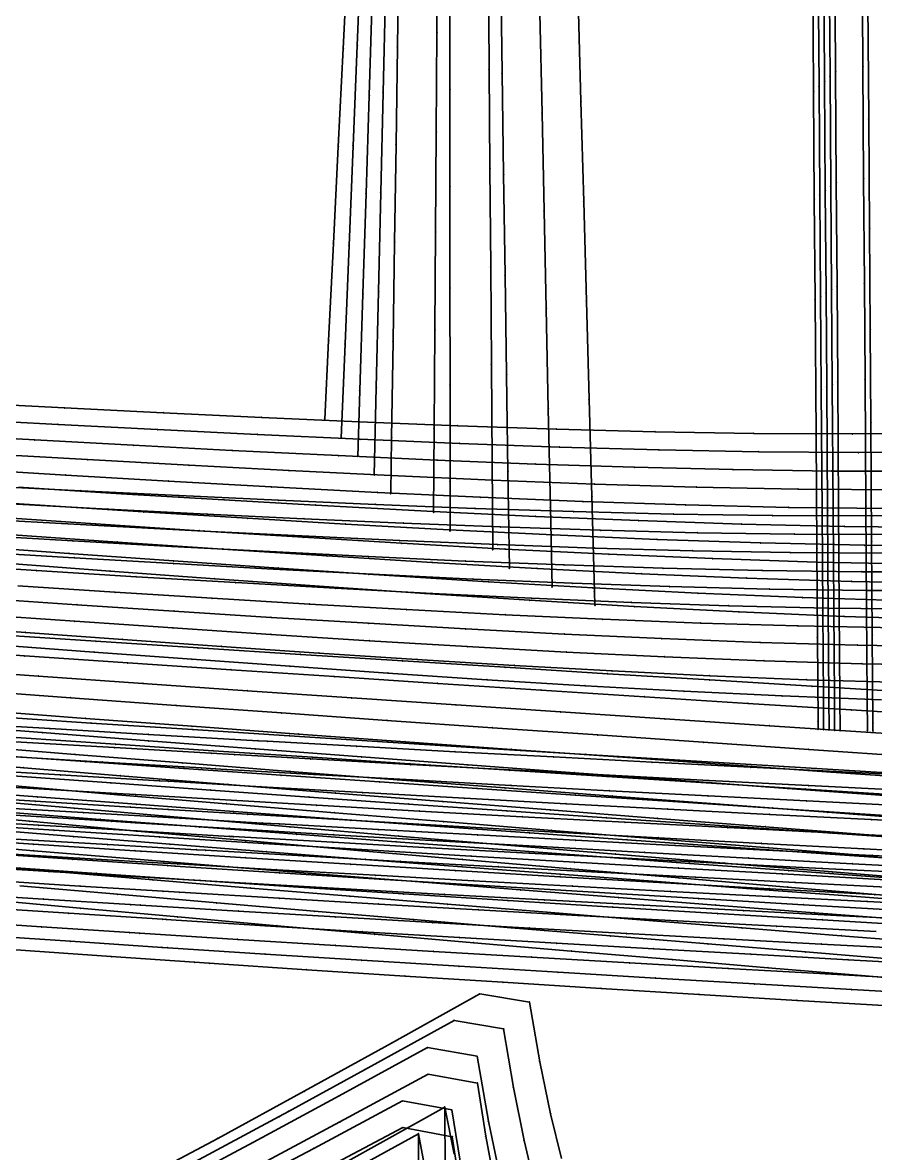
# Model space of a CAD drawing. Extents: x -2408 to 1029, y -526 to 2095.
# Drawn here: x -1007.4 to -875.3, y 63.3 to 238.6 of the extents above; entities that cross this region are included whole.
import ezdxf

# ---------------------------------------------------------------- set-up
doc = ezdxf.new("R2010")
doc.units = 0

# ---------------------------------------------------------------- blocks, each defined once
blk = doc.blocks.new(' -30')
at = {"layer": '1'}
for points in [[(-272.871859, 258.980271), (-288.252151, 258.829027), (-303.657875, 258.883488), (-319.057422, 259.1144), (-334.458205, 259.495196), (-349.768717, 259.996987), (-365.162502, 260.597689), (-380.221198, 261.252039), (-395.609891, 261.970117), (-410.795642, 262.713516), (-426.181387, 263.491995)], [(-853.695957, 281.63683), (-868.869309, 282.379407), (-884.255389, 283.150527), (-899.427008, 283.928857), (-914.811212, 284.736362), (-929.981001, 285.55068), (-945.363241, 286.394851), (-960.743683, 287.25764), (-963.327179, 287.404404), (-976.123836, 288.13901), (-991.099742, 289.014787), (-1006.47788, 289.931065)], [(-358.028087, -306.955621), (-373.159335, -306.029753), (-388.425717, -305.092813), (-403.8543, -304.140616), (-419.119852, -303.190243), (-434.551643, -302.220237), (-449.815997, -301.250772), (-464.742282, -300.291929), (-480.513872, -299.265657), (-495.775766, -298.258206)]]:
    blk.add_lwpolyline(points, dxfattribs=at)
at = {"layer": '14'}
for points in [[(-274.610629, 271.65346), (-291.307569, 271.525076), (-306.589246, 271.6156), (-321.870087, 271.876495), (-337.149428, 272.281161), (-352.426916, 272.803001), (-367.701887, 273.41541), (-382.805522, 274.084141), (-398.074575, 274.803593), (-413.340971, 275.556341), (-428.605438, 276.333232)], [(-857.181859, 294.520879), (-872.446892, 295.272833), (-887.710977, 296.042747), (-902.974095, 296.830689), (-918.236184, 297.636729), (-933.497299, 298.460939), (-948.757382, 299.303388), (-962.604523, 300.083733), (-964.01641, 300.164145), (-981.023189, 301.145206), (-996.243732, 302.041932), (-1011.349801, 302.947855)], [(-352.774335, -294.549846), (-368.822548, -293.571679), (-384.674062, -292.600278), (-400.525082, -291.622457), (-416.375571, -290.636785), (-432.225418, -289.641835), (-448.074642, -288.636175), (-463.923113, -287.61838), (-479.770851, -286.587015), (-495.617764, -285.540654)]]:
    blk.add_lwpolyline(points, dxfattribs=at)
at = {"layer": '2'}
for p in [(-373.055725, 273.839893), (-367.873306, -300.229836)]:
    blk.add_point(p, dxfattribs=at)
at = {"layer": '3'}
for p in [(-370.180402, 331.244073), (-370.940674, 316.065368), (-996.243732, 302.041932), (-981.023189, 301.145206), (-964.01641, 300.164145), (-962.604523, 300.083733), (-371.69304, 301.044358), (-948.757382, 299.303388), (-933.497299, 298.460939), (-918.236184, 297.636729), (-902.974095, 296.830689), (-887.710977, 296.042747), (-872.446892, 295.272833), (-991.099742, 289.014787), (-976.123836, 288.13901), (-963.327179, 287.404404), (-960.743683, 287.25764), (-945.363241, 286.394851), (-372.44714, 285.989388), (-929.981001, 285.55068), (-914.811212, 284.736362), (-899.427008, 283.928857), (-884.255389, 283.150527), (-868.869309, 282.379407), (-413.340971, 275.556341), (-398.074575, 274.803593), (-382.805522, 274.084141), (-367.701887, 273.41541), (-352.426916, 272.803001), (-337.149428, 272.281161), (-321.870087, 271.876495), (-306.589246, 271.6156), (-291.307569, 271.525076), (-410.795642, 262.713516), (-395.609891, 261.970117), (-380.221198, 261.252039), (-365.162502, 260.597689), (-349.768717, 259.996987), (-334.458205, 259.495196), (-319.057422, 259.1144), (-303.657875, 258.883488), (-288.252151, 258.829027), (-368.579908, -201.371646), (-368.460716, -218.047468), (-368.349333, -233.630645), (-368.199343, -254.61524), (-368.0732, -272.263373), (-479.770851, -286.587015), (-367.974671, -286.048234), (-463.923113, -287.61838), (-448.074642, -288.636175), (-432.225418, -289.641835), (-416.375571, -290.636785), (-400.525082, -291.622457), (-384.674062, -292.600278), (-368.822548, -293.571679), (-480.513872, -299.265657), (-367.882046, -299.007114), (-464.742282, -300.291929), (-449.815997, -301.250772), (-434.551643, -302.220237), (-419.119852, -303.190243), (-403.8543, -304.140616), (-388.425717, -305.092813), (-373.159335, -306.029753)]:
    blk.add_point(p, dxfattribs=at)
at = {"layer": '4'}
for p in [(-962.604523, 300.083733), (-963.327179, 287.404404)]:
    blk.add_point(p, dxfattribs=at)
at = {"layer": '8'}
for points in [[(-357.994041, 575.302811), (-358.78186, 559.547635), (-359.557937, 544.069272), (-360.322592, 528.86404), (-361.084233, 513.685404), (-361.829946, 498.666906), (-362.574553, 483.487431), (-363.318647, 468.307932), (-364.092661, 452.698247), (-364.85375, 437.519584), (-365.612888, 422.429259), (-366.374362, 407.250609), (-367.134082, 392.071869), (-367.88499, 377.065575), (-368.645189, 361.886858), (-369.405699, 346.708157), (-370.180402, 331.244073), (-370.940674, 316.065368), (-371.69304, 301.044358), (-372.44714, 285.989388), (-373.055725, 273.839893)], [(-369.955922, -8.858333), (-369.819995, -27.875516), (-369.68072, -47.360992), (-369.539213, -67.158653), (-369.396591, -87.112386), (-369.253969, -107.066139), (-369.112463, -126.863799), (-368.973188, -146.349275), (-368.83726, -165.366439), (-368.705795, -183.759273), (-368.579908, -201.371646), (-368.460716, -218.047468), (-368.349333, -233.630645), (-368.199343, -254.61524), (-368.0732, -272.263373), (-367.974671, -286.048234), (-367.882046, -299.007114), (-367.873306, -300.229836)]]:
    blk.add_lwpolyline(points, dxfattribs=at)
blk = doc.blocks.new(' -31')
at = {"layer": '1'}
for points in [[(-285.251046, 255.329408), (-300.293742, 255.386478), (-315.345961, 255.613307), (-330.384005, 255.985714), (-345.867439, 256.497014), (-360.898203, 257.092448), (-376.284831, 257.776471), (-391.309986, 258.497387), (-406.667733, 259.27386), (-421.689618, 260.061065)], [(-861.319423, 279.613387), (-876.663651, 280.378803), (-891.686577, 281.145113), (-907.02969, 281.945307), (-922.050825, 282.746123), (-937.392746, 283.582062), (-952.411943, 284.418389), (-967.856844, 285.297319), (-968.425064, 285.330029), (-982.873946, 286.170219), (-997.985334, 287.066471), (-1013.000426, 287.973625)], [(-355.240609, -310.441104), (-370.646631, -309.464332), (-386.065395, -308.481187), (-401.470856, -307.495575), (-416.563246, -306.523903), (-431.967762, -305.523372), (-447.064334, -304.533157), (-462.467434, -303.511658), (-477.568247, -302.497232), (-492.969505, -301.447749)]]:
    blk.add_lwpolyline(points, dxfattribs=at)
at = {"layer": '14'}
for points in [[(-274.469515, 268.107542), (-290.377555, 268.028432), (-305.823296, 268.152585), (-321.267783, 268.447564), (-336.710409, 268.887078), (-352.150871, 269.444846), (-367.588562, 270.094576), (-383.525785, 270.834182), (-398.956999, 271.596144), (-414.385619, 272.392496), (-429.8121, 273.213737)], [(-863.281695, 292.425844), (-878.710086, 293.198464), (-894.137517, 293.988756), (-909.563961, 294.796985), (-924.989389, 295.623417), (-940.413771, 296.46832), (-955.837078, 297.331958), (-967.695694, 298.008938), (-971.259283, 298.214599), (-986.267518, 299.092049), (-1001.639416, 300.008829)], [(-348.280214, -298.154016), (-363.594789, -297.184995), (-379.609548, -296.167345), (-395.623802, -295.14478), (-411.637522, -294.115509), (-427.65062, -293.07774), (-443.663031, -292.029683), (-459.674685, -290.969549), (-475.685517, -289.895545), (-491.69542, -288.805885), (-508.783074, -287.623881)]]:
    blk.add_lwpolyline(points, dxfattribs=at)
at = {"layer": '2'}
for p in [(-370.515747, 270.334682), (-367.873306, -300.229836)]:
    blk.add_point(p, dxfattribs=at)
at = {"layer": '3'}
for p in [(-368.041408, 331.099689), (-368.673841, 315.567976), (-369.302066, 300.139236), (-986.267518, 299.092049), (-971.259283, 298.214599), (-967.695694, 298.008938), (-955.837078, 297.331958), (-940.413771, 296.46832), (-924.989389, 295.623417), (-909.563961, 294.796985), (-894.137517, 293.988756), (-878.710086, 293.198464), (-997.985334, 287.066471), (-982.873946, 286.170219), (-968.425064, 285.330029), (-967.856844, 285.297319), (-952.411943, 284.418389), (-369.923554, 284.876894), (-937.392746, 283.582062), (-922.050825, 282.746123), (-907.02969, 281.945307), (-891.686577, 281.145113), (-876.663651, 280.378803), (-414.385619, 272.392496), (-398.956999, 271.596144), (-383.525785, 270.834182), (-367.588562, 270.094576), (-352.150871, 269.444846), (-336.710409, 268.887078), (-321.267783, 268.447564), (-305.823296, 268.152585), (-290.377555, 268.028432), (-406.667733, 259.27386), (-391.309986, 258.497387), (-376.284831, 257.776471), (-360.898203, 257.092448), (-345.867439, 256.497014), (-330.384005, 255.985714), (-315.345961, 255.613307), (-300.293742, 255.386478), (-368.579908, -200.558689), (-368.460715, -217.371643), (-368.349333, -233.082968), (-368.246875, -247.535287), (-368.112365, -266.508852), (-368.004214, -281.764444), (-491.69542, -288.805885), (-475.685517, -289.895545), (-459.674685, -290.969549), (-443.663031, -292.029683), (-427.65062, -293.07774), (-411.637522, -294.115509), (-395.623802, -295.14478), (-367.907521, -295.403656), (-379.609548, -296.167345), (-363.594789, -297.184995), (-477.568247, -302.497232), (-462.467434, -303.511658), (-447.064334, -304.533157), (-431.967762, -305.523372), (-416.563246, -306.523903), (-401.470856, -307.495575), (-386.065395, -308.481187), (-370.646631, -309.464332)]:
    blk.add_point(p, dxfattribs=at)
at = {"layer": '4'}
for p in [(-967.695694, 298.008938), (-968.425064, 285.330029)]:
    blk.add_point(p, dxfattribs=at)
at = {"layer": '8'}
for points in [[(-357.994041, 578.807983), (-358.649132, 562.686417), (-359.267463, 547.518838), (-359.903873, 531.964499), (-360.537909, 516.432865), (-361.157443, 501.065163), (-361.774082, 485.532827), (-362.389768, 470.000454), (-363.004279, 454.703099), (-363.637041, 439.171419), (-364.272866, 423.639861), (-364.903066, 408.198477), (-365.535021, 392.666756), (-366.159478, 377.311497), (-366.791779, 361.779794), (-367.424438, 346.248108), (-368.041408, 331.099689), (-368.673841, 315.567976), (-369.302066, 300.139236), (-369.923554, 284.876894), (-370.515747, 270.334682)], [(-369.955922, -6.462212), (-369.819994, -25.635782), (-369.68072, -45.281497), (-369.539213, -65.241963), (-369.396591, -85.359785), (-369.253969, -105.477627), (-369.112463, -125.438093), (-368.973188, -145.083808), (-368.83726, -164.257396), (-368.705795, -182.801482), (-368.579908, -200.558689), (-368.460715, -217.371643), (-368.349333, -233.082968), (-368.246875, -247.535287), (-368.112365, -266.508852), (-368.004214, -281.764444), (-367.907521, -295.403656), (-367.873306, -300.229836)]]:
    blk.add_lwpolyline(points, dxfattribs=at)
blk = doc.blocks.new(' -32')
at = {"layer": '1'}
for points in [[(-285.785296, 251.817501), (-300.969366, 251.923397), (-316.087234, 252.196246), (-331.265782, 252.614597), (-346.297519, 253.148879), (-361.468315, 253.785421), (-376.636902, 254.494496), (-391.802005, 255.25565), (-407.222344, 256.070121), (-422.383768, 256.899761)], [(-865.636636, 277.435861), (-880.801455, 278.201807), (-896.212141, 278.99698), (-911.375219, 279.796369), (-926.785364, 280.626483), (-941.946547, 281.461052), (-956.984562, 282.306893), (-972.143688, 283.178197), (-973.526001, 283.258591), (-987.301727, 284.068227), (-1002.509101, 284.979815)], [(-346.409663, -314.335485), (-361.511141, -313.346831), (-376.612028, -312.349246), (-392.062592, -311.327131), (-407.163202, -310.32531), (-422.41166, -309.306678), (-437.511194, -308.289093), (-452.764681, -307.251046), (-467.862725, -306.211758), (-483.121304, -305.147157), (-498.217353, -304.078559)]]:
    blk.add_lwpolyline(points, dxfattribs=at)
at = {"layer": '14'}
for points in [[(-279.247417, 264.530002), (-294.542984, 264.557211), (-309.835729, 264.767), (-325.125695, 265.134635), (-340.412701, 265.635379), (-355.696637, 266.244498), (-370.977396, 266.937255), (-387.4764, 267.751329), (-402.75064, 268.548526), (-418.02239, 269.377712), (-433.29239, 270.22969)], [(-863.747389, 290.057343), (-879.021247, 290.827515), (-894.294226, 291.614262), (-909.566251, 292.418033), (-924.837249, 293.239277), (-940.107261, 294.078448), (-955.376213, 294.935996), (-970.64405, 295.81237), (-972.787704, 295.936947), (-988.06349, 296.835856), (-1003.288751, 297.750438)], [(-358.258268, -300.830447), (-377.132435, -299.587055), (-393.309773, -298.517615), (-409.486565, -297.442485), (-425.662674, -296.359494), (-441.838075, -295.266465), (-458.012707, -294.161219), (-474.186413, -293.041589), (-490.35915, -291.905397), (-506.197571, -290.774652)]]:
    blk.add_lwpolyline(points, dxfattribs=at)
at = {"layer": '2'}
for p in [(-367.975731, 266.829491), (-367.873306, -300.229836)]:
    blk.add_point(p, dxfattribs=at)
at = {"layer": '3'}
for p in [(-366.199039, 322.759771), (-366.681662, 307.565715), (-988.06349, 296.835856), (-972.787704, 295.936947), (-970.64405, 295.81237), (-955.376213, 294.935996), (-940.107261, 294.078448), (-924.837249, 293.239277), (-909.566251, 292.418033), (-894.294226, 291.614262), (-367.17584, 292.008496), (-879.021247, 290.827515), (-987.301727, 284.068227), (-973.526001, 283.258591), (-972.143688, 283.178197), (-956.984562, 282.306893), (-941.946547, 281.461052), (-926.785364, 280.626483), (-911.375219, 279.796369), (-896.212141, 278.99698), (-880.801455, 278.201807), (-367.651794, 277.026072), (-418.02239, 269.377712), (-402.75064, 268.548526), (-387.4764, 267.751329), (-370.977396, 266.937255), (-355.696637, 266.244498), (-340.412701, 265.635379), (-325.125695, 265.134635), (-309.835729, 264.767), (-294.542984, 264.557211), (-407.222344, 256.070121), (-391.802005, 255.25565), (-376.636902, 254.494496), (-361.468315, 253.785421), (-346.297519, 253.148879), (-331.265782, 252.614597), (-316.087234, 252.196246), (-300.969366, 251.923397), (-368.579908, -199.74572), (-368.460715, -216.695807), (-368.349333, -232.535279), (-368.246875, -247.105478), (-368.112365, -266.23381), (-368.004213, -281.613841), (-490.35915, -291.905397), (-474.186413, -293.041589), (-458.012707, -294.161219), (-441.838075, -295.266465), (-367.907521, -295.364287), (-425.662674, -296.359494), (-409.486565, -297.442485), (-393.309773, -298.517615), (-377.132435, -299.587055), (-483.121304, -305.147157), (-467.862725, -306.211758), (-452.764681, -307.251046), (-437.511194, -308.289093), (-422.41166, -309.306678), (-407.163202, -310.32531), (-392.062592, -311.327131), (-376.612028, -312.349246), (-361.511141, -313.346831)]:
    blk.add_point(p, dxfattribs=at)
at = {"layer": '4'}
for p in [(-972.787704, 295.936947), (-973.526001, 283.258591)]:
    blk.add_point(p, dxfattribs=at)
at = {"layer": '8'}
for points in [[(-357.994041, 582.313194), (-358.49787, 566.40859), (-358.988057, 550.997434), (-359.474144, 535.786342), (-359.958852, 520.592354), (-360.431675, 505.566142), (-360.900168, 490.37164), (-361.365744, 475.177058), (-361.851347, 459.532016), (-362.332423, 444.337911), (-362.818072, 429.14395), (-363.300177, 414.042294), (-363.782934, 398.848259), (-364.264741, 383.654174), (-364.741199, 368.640575), (-365.223946, 353.446515), (-365.716322, 337.953807), (-366.199039, 322.759771), (-366.681662, 307.565715), (-367.17584, 292.008496), (-367.651794, 277.026072), (-367.975731, 266.829491)], [(-369.955922, -4.066078), (-369.819994, -23.396054), (-369.680719, -43.202007), (-369.539213, -63.32526), (-369.396591, -83.60721), (-369.253969, -103.88914), (-369.112463, -124.012412), (-368.973188, -143.818365), (-368.83726, -163.14834), (-368.705795, -181.843678), (-368.579908, -199.74572), (-368.460715, -216.695807), (-368.349333, -232.535279), (-368.246875, -247.105478), (-368.112365, -266.23381), (-368.004213, -281.613841), (-367.907521, -295.364287), (-367.873306, -300.229836)]]:
    blk.add_lwpolyline(points, dxfattribs=at)
blk = doc.blocks.new(' -33')
at = {"layer": '1'}
for points in [[(-274.625652, 248.320708), (-289.938199, 248.329859), (-305.373061, 248.52567), (-320.68117, 248.884136), (-336.02926, 249.383467), (-351.329189, 249.996009), (-366.325046, 250.683422), (-381.617947, 251.450812), (-396.831492, 252.263517), (-412.119916, 253.115269), (-427.295259, 253.986978)], [(-854.356761, 274.478567), (-869.649699, 275.244669), (-884.841734, 276.021034), (-900.133067, 276.818529), (-915.325372, 277.62744), (-930.614924, 278.458806), (-945.80732, 279.302658), (-961.094837, 280.170434), (-976.434246, 281.060689), (-978.624878, 281.189423), (-991.71952, 281.967344), (-1007.164945, 282.902977)], [(-357.588725, -316.915788), (-372.742656, -315.878392), (-387.978463, -314.83589), (-403.214181, -313.792053), (-418.633127, -312.729474), (-433.867876, -311.671278), (-449.292752, -310.590136), (-464.525998, -309.510678), (-479.956925, -308.402736), (-495.187978, -307.29314)]]:
    blk.add_lwpolyline(points, dxfattribs=at)
at = {"layer": '14'}
for points in [[(-283.202944, 261.000957), (-299.78551, 261.135663), (-315.557862, 261.451939), (-331.32772, 261.92457), (-347.094884, 262.526912), (-362.85885, 263.232309), (-378.619417, 264.014116), (-394.111107, 264.834048), (-409.864849, 265.707514), (-425.616196, 266.610841)], [(-853.251364, 287.139351), (-869.007989, 287.928438), (-884.76369, 288.733921), (-900.51842, 289.556488), (-916.272132, 290.396824), (-932.024821, 291.255619), (-947.776362, 292.133555), (-963.526749, 293.03132), (-977.878342, 293.867264), (-979.275935, 293.949603), (-994.644828, 294.866065), (-1010.328878, 295.821017)], [(-355.305994, -304.339087), (-371.877439, -303.2079), (-388.217821, -302.090904), (-404.557672, -300.969821), (-420.896859, -299.842089), (-437.235306, -298.705142), (-453.572917, -297.556414), (-469.909596, -296.393339), (-486.245286, -295.21335), (-503.557809, -293.941453)]]:
    blk.add_lwpolyline(points, dxfattribs=at)
at = {"layer": '2'}
for p in [(-365.435715, 263.324299), (-367.873306, -300.229836)]:
    blk.add_point(p, dxfattribs=at)
at = {"layer": '3'}
for p in [(-364.060061, 322.615445), (-364.420403, 307.083761), (-994.644828, 294.866065), (-979.275935, 293.949603), (-977.878342, 293.867264), (-963.526749, 293.03132), (-947.776362, 292.133555), (-932.024821, 291.255619), (-364.776221, 291.747024), (-916.272132, 290.396824), (-900.51842, 289.556488), (-884.76369, 288.733921), (-869.007989, 287.928438), (-991.71952, 281.967344), (-978.624878, 281.189423), (-976.434246, 281.060689), (-961.094837, 280.170434), (-945.80732, 279.302658), (-930.614924, 278.458806), (-915.325372, 277.62744), (-365.121605, 276.861275), (-900.133067, 276.818529), (-884.841734, 276.021034), (-869.649699, 275.244669), (-409.864849, 265.707514), (-394.111107, 264.834048), (-378.619417, 264.014116), (-362.85885, 263.232309), (-347.094884, 262.526912), (-331.32772, 261.92457), (-315.557862, 261.451939), (-299.78551, 261.135663), (-412.119916, 253.115269), (-396.831492, 252.263517), (-381.617947, 251.450812), (-366.325046, 250.683422), (-351.329189, 249.996009), (-336.02926, 249.383467), (-320.68117, 248.884136), (-305.373061, 248.52567), (-289.938199, 248.329859), (-368.579908, -198.932717), (-368.460715, -216.01997), (-368.349333, -231.98759), (-368.246875, -246.675668), (-368.112365, -265.958768), (-368.004214, -281.46322), (-486.245286, -295.21335), (-367.907521, -295.324925), (-469.909596, -296.393339), (-453.572917, -297.556414), (-437.235306, -298.705142), (-420.896859, -299.842089), (-404.557672, -300.969821), (-388.217821, -302.090904), (-371.877439, -303.2079), (-479.956925, -308.402736), (-464.525998, -309.510678), (-449.292752, -310.590136), (-433.867876, -311.671278), (-418.633127, -312.729474), (-403.214181, -313.792053), (-387.978463, -314.83589), (-372.742656, -315.878392)]:
    blk.add_point(p, dxfattribs=at)
at = {"layer": '4'}
for p in [(-977.878342, 293.867264), (-978.624878, 281.189423)]:
    blk.add_point(p, dxfattribs=at)
at = {"layer": '8'}
for points in [[(-357.994041, 585.818405), (-358.356178, 570.149614), (-358.719727, 554.504655), (-359.083177, 538.963578), (-359.445801, 523.431935), (-359.798016, 508.071864), (-360.144258, 492.539848), (-360.487111, 477.007756), (-360.830012, 461.721146), (-361.188076, 446.189394), (-361.551312, 430.657758), (-361.912148, 415.220494), (-362.272787, 399.688787), (-362.632317, 384.157073), (-362.987864, 368.809854), (-363.348292, 353.278146), (-363.699601, 338.147147), (-364.060061, 322.615445), (-364.420403, 307.083761), (-364.776221, 291.747024), (-365.121605, 276.861275), (-365.435715, 263.324299)], [(-369.955922, -1.669943), (-369.819994, -21.156306), (-369.680719, -41.122498), (-369.539213, -61.408575), (-369.396591, -81.854595), (-369.253969, -102.300615), (-369.112463, -122.586692), (-368.973188, -142.552883), (-368.83726, -162.039247), (-368.705795, -180.885839), (-368.579908, -198.932717), (-368.460715, -216.01997), (-368.349333, -231.98759), (-368.246875, -246.675668), (-368.112365, -265.958768), (-368.004214, -281.46322), (-367.907521, -295.324925), (-367.873306, -300.229836)]]:
    blk.add_lwpolyline(points, dxfattribs=at)
blk = doc.blocks.new(' -34')
at = {"layer": '1'}
for points in [[(-273.67236, 244.784969), (-289.120931, 244.822659), (-304.256387, 245.040184), (-319.700006, 245.427495), (-334.747222, 245.942588), (-350.182194, 246.587652), (-365.667973, 247.328032), (-381.095327, 248.134323), (-396.519843, 248.991743), (-411.944873, 249.885816), (-427.3658, 250.80666)], [(-857.967792, 272.263431), (-873.396347, 273.0452), (-888.805845, 273.840977), (-904.232803, 274.653487), (-919.643145, 275.481778), (-935.068277, 276.328321), (-950.479376, 277.192315), (-965.902415, 278.076199), (-980.941786, 278.957607), (-983.722153, 279.122696), (-996.362457, 279.881488), (-1011.407143, 280.801932)], [(-355.190724, -320.395933), (-370.15938, -319.335385), (-385.530221, -318.247969), (-400.901061, -317.160511), (-415.978248, -316.088815), (-431.348212, -314.988678), (-446.432344, -313.899969), (-461.800815, -312.779261), (-476.892099, -311.664859), (-492.258289, -310.513737), (-507.463499, -309.356625)]]:
    blk.add_lwpolyline(points, dxfattribs=at)
at = {"layer": '14'}
for points in [[(-285.433026, 257.495374), (-301.250033, 257.685547), (-317.185695, 258.059723), (-333.118419, 258.589917), (-349.048059, 259.248839), (-364.974239, 260.009191), (-381.420359, 260.872085), (-397.338863, 261.759085), (-413.254127, 262.68477), (-429.167027, 263.638904)], [(-859.396668, 285.051278), (-875.316845, 285.860235), (-891.23609, 286.68528), (-907.154347, 287.527322), (-923.071561, 288.387272), (-938.987676, 289.266041), (-954.902674, 290.164542), (-970.816422, 291.083681), (-982.968521, 291.800079), (-986.728904, 292.02437), (-1002.269379, 292.964334)], [(-353.398217, -307.7883), (-369.264324, -306.666958), (-385.767575, -305.500612), (-402.270282, -304.331553), (-418.772371, -303.156799), (-435.273654, -301.973375), (-451.774057, -300.778302), (-468.273469, -299.568599), (-484.771777, -298.341289), (-500.863847, -297.124308)]]:
    blk.add_lwpolyline(points, dxfattribs=at)
at = {"layer": '2'}
for p in [(-362.895737, 259.819088), (-367.873306, -300.229836)]:
    blk.add_point(p, dxfattribs=at)
at = {"layer": '3'}
for p in [(-361.856973, 329.055137), (-362.08426, 313.90714), (-362.31091, 298.797827), (-986.728904, 292.02437), (-982.968521, 291.800079), (-970.816422, 291.083681), (-954.902674, 290.164542), (-938.987676, 289.266041), (-923.071561, 288.387272), (-907.154347, 287.527322), (-891.23609, 286.68528), (-875.316845, 285.860235), (-362.541301, 283.44087), (-996.362457, 279.881488), (-983.722153, 279.122696), (-980.941786, 278.957607), (-965.902415, 278.076199), (-950.479376, 277.192315), (-935.068277, 276.328321), (-919.643145, 275.481778), (-904.232803, 274.653487), (-888.805845, 273.840977), (-873.396347, 273.0452), (-362.765018, 268.530517), (-413.254127, 262.68477), (-397.338863, 261.759085), (-381.420359, 260.872085), (-364.974239, 260.009191), (-349.048059, 259.248839), (-333.118419, 258.589917), (-317.185695, 258.059723), (-301.250033, 257.685547), (-411.944873, 249.885816), (-396.519843, 248.991743), (-381.095327, 248.134323), (-365.667973, 247.328032), (-350.182194, 246.587652), (-334.747222, 245.942588), (-319.700006, 245.427495), (-304.256387, 245.040184), (-289.120931, 244.822659), (-368.579908, -198.119746), (-368.460715, -215.344131), (-368.349333, -231.439899), (-368.246875, -246.245857), (-368.112365, -265.683725), (-368.004214, -281.312598), (-367.907521, -295.285564), (-484.771777, -298.341289), (-468.273469, -299.568599), (-451.774057, -300.778302), (-435.273654, -301.973375), (-418.772371, -303.156799), (-402.270282, -304.331553), (-385.767575, -305.500612), (-369.264324, -306.666958), (-492.258289, -310.513737), (-476.892099, -311.664859), (-461.800815, -312.779261), (-446.432344, -313.899969), (-431.348212, -314.988678), (-415.978248, -316.088815), (-400.901061, -317.160511), (-385.530221, -318.247969), (-370.15938, -319.335385)]:
    blk.add_point(p, dxfattribs=at)
at = {"layer": '4'}
for p in [(-982.968521, 291.800079), (-983.722153, 279.122696)]:
    blk.add_point(p, dxfattribs=at)
at = {"layer": '8'}
for points in [[(-357.994041, 589.323578), (-358.232784, 573.314169), (-358.462428, 558.04015), (-358.692348, 542.89281), (-358.922183, 527.744832), (-359.146703, 512.596784), (-359.369416, 496.9027), (-359.579519, 481.754431), (-359.789396, 466.856898), (-360.022707, 450.987489), (-360.251846, 435.839505), (-360.480858, 420.787976), (-360.709181, 405.639974), (-360.935904, 390.491966), (-361.170325, 374.811117), (-361.397397, 359.663089), (-361.624845, 344.515086), (-361.856973, 329.055137), (-362.08426, 313.90714), (-362.31091, 298.797827), (-362.541301, 283.44087), (-362.765018, 268.530517), (-362.895737, 259.819088)], [(-369.955922, 0.726193), (-369.819994, -18.916558), (-369.68072, -39.042988), (-369.539213, -59.491889), (-369.396591, -80.101979), (-369.253969, -100.712126), (-369.112463, -121.161008), (-368.973188, -141.287438), (-368.83726, -160.930188), (-368.705795, -179.928033), (-368.579908, -198.119746), (-368.460715, -215.344131), (-368.349333, -231.439899), (-368.246875, -246.245857), (-368.112365, -265.683725), (-368.004214, -281.312598), (-367.907521, -295.285564), (-367.873306, -300.229836)]]:
    blk.add_lwpolyline(points, dxfattribs=at)
blk = doc.blocks.new(' -35')
at = {"layer": '1'}
for points in [[(-284.069524, 241.274969), (-299.213988, 241.469519), (-314.654661, 241.840707), (-329.710947, 242.348231), (-345.142515, 242.992943), (-360.569549, 243.738312), (-375.589447, 244.537656), (-391.009416, 245.414833), (-406.435182, 246.332713), (-421.851056, 247.280026), (-437.238442, 248.247811)], [(-868.22956, 270.575636), (-883.634603, 271.395855), (-899.056869, 272.232659), (-914.463003, 273.085155), (-929.883364, 273.955878), (-945.290388, 274.844118), (-960.708578, 275.752349), (-976.169137, 276.683642), (-978.690796, 276.837521), (-991.584844, 277.632981), (-1006.635907, 278.579462)], [(-378.76651, 153.726704), (-365.090904, 160.976944), (-357.468872, 159.538155), (-355.912966, 149.594261)], [(-364.688368, -323.015634), (-380.058656, -321.892006), (-395.429036, -320.769594), (-410.489672, -319.666531), (-425.859359, -318.534784), (-440.927501, -317.417342), (-456.295825, -316.267188), (-471.371645, -315.126101), (-486.737789, -313.947217), (-501.821522, -312.771718)]]:
    blk.add_lwpolyline(points, dxfattribs=at)
at = {"layer": '14'}
for points in [[(-280.880338, 253.956486), (-296.723777, 254.127276), (-312.656107, 254.489153), (-328.585212, 255.014754), (-344.511006, 255.67678), (-360.433178, 256.447924), (-378.625188, 257.427819), (-392.835521, 258.243537), (-408.746246, 259.195986), (-424.654254, 260.17974)], [(-854.213423, 282.559297), (-870.129014, 283.393713), (-886.043694, 284.243975), (-901.957324, 285.111069), (-917.869881, 285.995987), (-933.781303, 286.899721), (-949.691567, 287.823262), (-965.600536, 288.767596), (-977.915268, 289.51355), (-983.780599, 289.873569), (-998.494679, 290.790191), (-1014.308419, 291.795327)], [(-363.762553, -310.349417), (-380.258736, -309.144425), (-396.754401, -307.938803), (-413.249481, -306.729329), (-429.743777, -305.51279), (-446.237205, -304.285964), (-462.72968, -303.045631), (-479.221003, -301.788578), (-495.711088, -300.511585), (-511.856321, -299.239829)]]:
    blk.add_lwpolyline(points, dxfattribs=at)
at = {"layer": '2'}
for p in [(-360.355721, 256.313896), (-365.090904, 160.976944), (-357.468872, 159.538155), (-367.873306, -300.229836)]:
    blk.add_point(p, dxfattribs=at)
at = {"layer": '3'}
for p in [(-359.824154, 330.706494), (-359.934742, 315.236191), (-360.045242, 299.765885), (-998.494679, 290.790191), (-983.780599, 289.873569), (-977.915268, 289.51355), (-965.600536, 288.767596), (-949.691567, 287.823262), (-933.781303, 286.899721), (-917.869881, 285.995987), (-901.957324, 285.111069), (-886.043694, 284.243975), (-360.153836, 284.564298), (-870.129014, 283.393713), (-991.584844, 277.632981), (-978.690796, 276.837521), (-976.169137, 276.683642), (-960.708578, 275.752349), (-945.290388, 274.844118), (-929.883364, 273.955878), (-914.463003, 273.085155), (-899.056869, 272.232659), (-883.634603, 271.395855), (-360.262756, 269.321207), (-408.746246, 259.195986), (-392.835521, 258.243537), (-378.625188, 257.427819), (-360.433178, 256.447924), (-344.511006, 255.67678), (-328.585212, 255.014754), (-312.656107, 254.489153), (-296.723777, 254.127276), (-421.851056, 247.280026), (-406.435182, 246.332713), (-391.009416, 245.414833), (-375.589447, 244.537656), (-360.569549, 243.738312), (-345.142515, 242.992943), (-329.710947, 242.348231), (-314.654661, 241.840707), (-299.213988, 241.469519), (-368.579908, -197.306773), (-368.460715, -214.668292), (-368.349333, -230.892208), (-368.246876, -245.816044), (-368.112366, -265.408659), (-368.004214, -281.161993), (-367.907521, -295.246193), (-495.711088, -300.511585), (-479.221003, -301.788578), (-462.72968, -303.045631), (-446.237205, -304.285964), (-429.743777, -305.51279), (-413.249481, -306.729329), (-396.754401, -307.938803), (-380.258736, -309.144425), (-486.737789, -313.947217), (-471.371645, -315.126101), (-456.295825, -316.267188), (-440.927501, -317.417342), (-425.859359, -318.534784), (-410.489672, -319.666531), (-395.429036, -320.769594), (-380.058656, -321.892006)]:
    blk.add_point(p, dxfattribs=at)
at = {"layer": '4'}
for p in [(-977.915268, 289.51355), (-978.690796, 276.837521)]:
    blk.add_point(p, dxfattribs=at)
at = {"layer": '8'}
for points in [[(-357.994041, 592.828789), (-358.10507, 577.086023), (-358.216104, 561.603627), (-358.329169, 546.146793), (-358.442452, 530.676502), (-358.550565, 515.206176), (-358.648017, 499.914978), (-358.741122, 484.44456), (-358.836891, 468.97415), (-358.940036, 453.75982), (-359.05188, 438.28952), (-359.165799, 422.819241), (-359.277038, 407.447403), (-359.387175, 391.977098), (-359.495472, 376.699298), (-359.605702, 361.229002), (-359.716393, 345.758691), (-359.824154, 330.706494), (-359.934742, 315.236191), (-360.045242, 299.765885), (-360.153836, 284.564298), (-360.262756, 269.321207), (-360.355721, 256.313896)], [(-369.955922, 3.122329), (-369.819994, -16.676809), (-369.680719, -36.963495), (-369.539213, -57.575183), (-369.396591, -78.3494), (-369.253969, -99.123598), (-369.112463, -119.735286), (-368.973188, -140.021991), (-368.83726, -159.821128), (-368.705795, -178.970225), (-368.579908, -197.306773), (-368.460715, -214.668292), (-368.349333, -230.892208), (-368.246876, -245.816044), (-368.112366, -265.408659), (-368.004214, -281.161993), (-367.907521, -295.246193), (-367.873306, -300.229836)]]:
    blk.add_lwpolyline(points, dxfattribs=at)
blk = doc.blocks.new(' -36')
at = {"layer": '1'}
for points in [[(-288.605063, 237.810626), (-303.923887, 238.095778), (-318.992565, 238.538278), (-334.219421, 239.124982), (-349.278421, 239.819537), (-364.556665, 240.615975), (-379.60752, 241.469084), (-394.686825, 242.373142), (-409.73262, 243.310018), (-424.772659, 244.273751)], [(-861.68706, 267.836459), (-876.741146, 268.636017), (-891.794168, 269.44919), (-906.850228, 270.277237), (-921.901515, 271.120735), (-936.959364, 271.981267), (-952.008733, 272.858967), (-967.056983, 273.755495), (-982.220425, 274.679151), (-983.788986, 274.775867), (-997.266246, 275.615844), (-1012.481967, 276.583209)], [(-390.989456, 150.732384), (-378.938937, 157.128914), (-365.205956, 164.485626), (-357.565651, 163.081093), (-355.962648, 153.25609)], [(-355.750952, -326.984822), (-371.109986, -325.825073), (-386.098316, -324.695337), (-401.323935, -323.547214), (-416.311969, -322.413832), (-431.546185, -321.255755), (-446.533149, -320.107825), (-461.776212, -318.928919), (-476.761207, -317.756053), (-491.744892, -316.566135), (-506.995499, -315.335066)]]:
    blk.add_lwpolyline(points, dxfattribs=at)
at = {"layer": '14'}
for points in [[(-278.509738, 250.422894), (-293.588987, 250.585537), (-309.685441, 250.95273), (-325.778396, 251.493127), (-341.867605, 252.178226), (-357.952893, 252.979528), (-374.034088, 253.868532), (-389.220232, 254.763991), (-405.293656, 255.754901), (-421.364067, 256.779731), (-437.432173, 257.828144)], [(-855.832473, 280.246393), (-871.911987, 281.096108), (-887.990566, 281.961069), (-904.068135, 282.842505), (-920.144584, 283.741645), (-936.219915, 284.659723), (-952.294017, 285.597968), (-968.366778, 286.557607), (-983.0056, 287.451363), (-986.733999, 287.682118), (-1001.650603, 288.617989)], [(-358.265572, -314.058516), (-374.924507, -312.801369), (-391.582949, -311.545906), (-408.240853, -310.288464), (-424.89798, -309.025397), (-441.554228, -307.753049), (-458.209454, -306.467765), (-474.863555, -305.165888), (-491.516312, -303.84377), (-509.21767, -302.412573)]]:
    blk.add_lwpolyline(points, dxfattribs=at)
at = {"layer": '2'}
for p in [(-357.815742, 252.808685), (-365.205956, 164.485626), (-357.565651, 163.081093), (-367.873306, -300.229836)]:
    blk.add_point(p, dxfattribs=at)
at = {"layer": '3'}
for p in [(-357.842569, 321.230885), (-357.836665, 306.190293), (-357.830455, 290.448863), (-986.733999, 287.682118), (-983.0056, 287.451363), (-968.366778, 286.557607), (-952.294017, 285.597968), (-936.219915, 284.659723), (-920.144584, 283.741645), (-904.068135, 282.842505), (-887.990566, 281.961069), (-871.911987, 281.096108), (-997.266246, 275.615844), (-357.824549, 275.396306), (-983.788986, 274.775867), (-982.220425, 274.679151), (-967.056983, 273.755495), (-952.008733, 272.858967), (-936.959364, 271.981267), (-921.901515, 271.120735), (-906.850228, 270.277237), (-891.794168, 269.44919), (-876.741146, 268.636017), (-357.818728, 260.484553), (-421.364067, 256.779731), (-405.293656, 255.754901), (-389.220232, 254.763991), (-374.034088, 253.868532), (-357.952893, 252.979528), (-341.867605, 252.178226), (-325.778396, 251.493127), (-309.685441, 250.95273), (-293.588987, 250.585537), (-409.73262, 243.310018), (-394.686825, 242.373142), (-379.60752, 241.469084), (-364.556665, 240.615975), (-349.278421, 239.819537), (-334.219421, 239.124982), (-318.992565, 238.538278), (-303.923887, 238.095778), (-378.938937, 157.128914), (-368.519405, -205.376208), (-368.403978, -222.322025), (-368.296919, -238.039417), (-368.199343, -252.364535), (-368.0732, -270.883463), (-367.974671, -285.348496), (-367.882046, -298.946789), (-491.516312, -303.84377), (-474.863555, -305.165888), (-458.209454, -306.467765), (-441.554228, -307.753049), (-424.89798, -309.025397), (-408.240853, -310.288464), (-391.582949, -311.545906), (-374.924507, -312.801369), (-491.744892, -316.566135), (-476.761207, -317.756053), (-461.776212, -318.928919), (-446.533149, -320.107825), (-431.546185, -321.255755), (-416.311969, -322.413832), (-401.323935, -323.547214), (-386.098316, -324.695337), (-371.109986, -325.825073)]:
    blk.add_point(p, dxfattribs=at)
at = {"layer": '4'}
for p in [(-983.0056, 287.451363), (-983.788986, 274.775867)]:
    blk.add_point(p, dxfattribs=at)
at = {"layer": '8'}
for points in [[(-357.994041, 596.334), (-357.986258, 580.263284), (-357.980483, 564.458349), (-357.9771, 549.431499), (-357.97405, 534.390923), (-357.966692, 519.350346), (-357.949904, 503.740674), (-357.927372, 488.700112), (-357.905855, 473.659549), (-357.891746, 458.128292), (-357.885815, 443.08771), (-357.883123, 428.047136), (-357.879272, 412.355052), (-357.873467, 397.314466), (-357.866747, 382.273902), (-357.860029, 366.677824), (-357.854128, 351.637242), (-357.848458, 336.596676), (-357.842569, 321.230885), (-357.836665, 306.190293), (-357.830455, 290.448863), (-357.824549, 275.396306), (-357.818728, 260.484553), (-357.815742, 252.808685)], [(-369.888447, -4.387637), (-369.750706, -24.609345), (-369.610175, -45.240538), (-369.467972, -66.117421), (-369.32521, -87.076182), (-369.183007, -107.953046), (-369.042477, -128.584257), (-368.904736, -148.805947), (-368.7709, -168.454358), (-368.642084, -187.365733), (-368.519405, -205.376208), (-368.403978, -222.322025), (-368.296919, -238.039417), (-368.199343, -252.364535), (-368.0732, -270.883463), (-367.974671, -285.348496), (-367.882046, -298.946789), (-367.873306, -300.229836)]]:
    blk.add_lwpolyline(points, dxfattribs=at)
blk = doc.blocks.new(' -37')
at = {"layer": '1'}
for points in [[(-283.49094, 234.240524), (-298.806344, 234.499671), (-313.886493, 234.923621), (-329.108117, 235.499975), (-344.17805, 236.194615), (-359.495093, 237.001945), (-374.555851, 237.871931), (-389.619784, 238.796419), (-404.674919, 239.758287), (-419.699116, 240.747969), (-434.750846, 241.761751)], [(-857.529744, 265.393614), (-872.563383, 266.217868), (-887.625836, 267.057193), (-902.66169, 267.909603), (-917.722421, 268.779092), (-932.760292, 269.663929), (-947.819032, 270.567764), (-962.876601, 271.490607), (-978.261072, 272.454393), (-978.755493, 272.485733), (-993.316086, 273.418278), (-1008.568479, 274.415565)], [(-391.020889, 154.148273), (-378.974385, 160.605121), (-365.307426, 167.997055), (-357.653351, 166.625938), (-356.372459, 158.395948), (-354.854966, 150.394063)], [(-366.176563, -329.487888), (-381.164088, -328.321985), (-396.497297, -327.130311), (-411.484805, -325.964191), (-426.703417, -324.775503), (-441.690021, -323.597393), (-456.40136, -322.431127), (-471.902847, -321.188842), (-486.886278, -319.971408), (-502.122527, -318.713448), (-517.102886, -317.458679)]]:
    blk.add_lwpolyline(points, dxfattribs=at)
at = {"layer": '14'}
for points in [[(-289.018482, 247.014346), (-305.112116, 247.361918), (-321.201719, 247.892464), (-337.287339, 248.577004), (-353.368721, 249.386542), (-369.445915, 250.292101), (-384.674584, 251.212567), (-400.743487, 252.229899), (-416.809149, 253.283637), (-432.872225, 254.36355)], [(-866.701916, 278.614109), (-882.775913, 279.505234), (-898.848881, 280.41259), (-914.92074, 281.337493), (-930.991411, 282.281258), (-947.060813, 283.245199), (-963.128866, 284.230631), (-977.952042, 285.159988), (-979.19549, 285.23887), (-995.606912, 286.293508), (-1011.599042, 287.344167)], [(-356.91931, -317.470753), (-372.143739, -316.284671), (-388.794947, -314.990613), (-405.445605, -313.696131), (-422.095541, -312.397339), (-438.7446, -311.090346), (-455.392629, -309.771261), (-472.039473, -308.436196), (-488.684979, -307.081259), (-503.666149, -305.841563), (-520.308955, -304.442927)]]:
    blk.add_lwpolyline(points, dxfattribs=at)
at = {"layer": '2'}
for p in [(-355.275726, 249.303493), (-365.307426, 167.997055), (-357.653351, 166.625938)]:
    blk.add_point(p, dxfattribs=at)
at = {"layer": '3'}
for p in [(-355.843415, 323.726308), (-355.726375, 308.378797), (-355.609575, 293.071471), (-995.606912, 286.293508), (-979.19549, 285.23887), (-977.952042, 285.159988), (-963.128866, 284.230631), (-947.060813, 283.245199), (-930.991411, 282.281258), (-914.92074, 281.337493), (-898.848881, 280.41259), (-882.775913, 279.505234), (-355.494618, 278.003513), (-993.316086, 273.418278), (-978.755493, 272.485733), (-978.261072, 272.454393), (-962.876601, 271.490607), (-947.819032, 270.567764), (-932.760292, 269.663929), (-917.722421, 268.779092), (-902.66169, 267.909603), (-887.625836, 267.057193), (-872.563383, 266.217868), (-355.379055, 262.852818), (-416.809149, 253.283637), (-400.743487, 252.229899), (-384.674584, 251.212567), (-369.445915, 250.292101), (-353.368721, 249.386542), (-337.287339, 248.577004), (-321.201719, 247.892464), (-305.112116, 247.361918), (-419.699116, 240.747969), (-404.674919, 239.758287), (-389.619784, 238.796419), (-374.555851, 237.871931), (-359.495093, 237.001945), (-344.17805, 236.194615), (-329.108117, 235.499975), (-313.886493, 234.923621), (-298.806344, 234.499671), (-378.974385, 160.605121), (-356.372459, 158.395948), (-503.666149, -305.841563), (-488.684979, -307.081259), (-472.039473, -308.436196), (-455.392629, -309.771261), (-438.7446, -311.090346), (-422.095541, -312.397339), (-405.445605, -313.696131), (-388.794947, -314.990613), (-372.143739, -316.284671), (-502.122527, -318.713448), (-486.886278, -319.971408), (-471.902847, -321.188842), (-456.40136, -322.431127), (-441.690021, -323.597393), (-426.703417, -324.775503), (-411.484805, -325.964191), (-396.497297, -327.130311), (-381.164088, -328.321985)]:
    blk.add_point(p, dxfattribs=at)
at = {"layer": '4'}
for p in [(-977.952042, 285.159988), (-978.755493, 272.485733)]:
    blk.add_point(p, dxfattribs=at)
at = {"layer": '8'}
blk.add_lwpolyline([(-357.994041, 599.839211), (-357.872231, 584.064936), (-357.756174, 568.812925), (-357.641826, 553.514255), (-357.527834, 538.1667), (-357.409938, 522.819186), (-357.285102, 507.658387), (-357.15155, 492.310991), (-357.017919, 476.963593), (-356.893468, 461.882822), (-356.775165, 446.535295), (-356.661063, 431.187733), (-356.547517, 415.942769), (-356.430967, 400.595233), (-356.31318, 385.247712), (-356.196898, 370.100727), (-356.079687, 354.753207), (-355.96282, 339.405684), (-355.843415, 323.726308), (-355.726375, 308.378797), (-355.609575, 293.071471), (-355.494618, 278.003513), (-355.379055, 262.852818), (-355.275726, 249.303493)], dxfattribs=at)
blk = doc.blocks.new(' -38')
at = {"layer": '1'}
for points in [[(-283.221517, 230.72439), (-298.095969, 231.001858), (-313.306125, 231.453257), (-328.724376, 232.067042), (-343.923283, 232.801981), (-359.254808, 233.646514), (-374.44389, 234.560456), (-389.689342, 235.531898), (-404.87259, 236.537818), (-420.077945, 237.575438), (-435.257665, 238.63327)], [(-860.779817, 263.173013), (-875.992363, 264.01409), (-891.184919, 264.867131), (-906.400353, 265.735861), (-921.591193, 266.618844), (-936.809316, 267.520333), (-951.998077, 268.438282), (-967.125657, 269.37213), (-982.311907, 270.330567), (-983.854218, 270.429096), (-997.496827, 271.310251), (-1012.929971, 272.327687)], [(-405.822398, 149.658008), (-392.389048, 156.834439), (-391.045876, 157.561741), (-379.123419, 164.017534), (-365.417404, 171.506786), (-357.747765, 170.169544), (-355.970357, 160.103791), (-354.133043, 151.17385)], [(-362.753914, -333.053838), (-377.871486, -331.841428), (-393.234888, -330.611362), (-408.352656, -329.401497), (-423.47021, -328.188497), (-438.85538, -326.946902), (-453.971525, -325.717039), (-469.36682, -324.451346), (-484.480579, -323.19214), (-499.886211, -321.887599), (-514.996526, -320.588153)]]:
    blk.add_lwpolyline(points, dxfattribs=at)
at = {"layer": '14'}
for points in [[(-283.064163, 243.423407), (-299.726602, 243.743404), (-315.980931, 244.257619), (-332.230671, 244.940605), (-348.475948, 245.761698), (-364.716661, 246.690221), (-380.968243, 247.696493), (-397.199885, 248.752953), (-413.427961, 249.848118), (-429.653239, 250.971695)], [(-852.221875, 275.423964), (-868.46077, 276.315538), (-884.698778, 277.221334), (-900.935768, 278.14292), (-917.171644, 279.081868), (-933.406313, 280.039747), (-949.639681, 281.018131), (-965.871653, 282.018589), (-982.102117, 283.042691), (-983.044128, 283.102875), (-998.761848, 284.119944), (-1014.916418, 285.188645)], [(-372.280916, -319.547715), (-389.094561, -318.202078), (-405.907649, -316.856893), (-422.719985, -315.507814), (-439.531393, -314.150492), (-456.341658, -312.780583), (-473.150681, -311.393731), (-489.958248, -309.985592), (-506.522355, -308.572932)]]:
    blk.add_lwpolyline(points, dxfattribs=at)
at = {"layer": '2'}
for p in [(-352.735748, 245.798283), (-365.417404, 171.506786), (-357.747765, 170.169544)]:
    blk.add_point(p, dxfattribs=at)
at = {"layer": '3'}
for p in [(-353.853879, 322.492269), (-353.625682, 306.837786), (-353.397413, 291.183321), (-998.761848, 284.119944), (-983.044128, 283.102875), (-982.102117, 283.042691), (-965.871653, 282.018589), (-949.639681, 281.018131), (-933.406313, 280.039747), (-917.171644, 279.081868), (-900.935768, 278.14292), (-884.698778, 277.221334), (-868.46077, 276.315538), (-353.173324, 275.814354), (-997.496827, 271.310251), (-983.854218, 270.429096), (-982.311907, 270.330567), (-967.125657, 269.37213), (-951.998077, 268.438282), (-936.809316, 267.520333), (-921.591193, 266.618844), (-906.400353, 265.735861), (-891.184919, 264.867131), (-875.992363, 264.01409), (-352.95453, 260.806678), (-413.427961, 249.848118), (-397.199885, 248.752953), (-380.968243, 247.696493), (-364.716661, 246.690221), (-348.475948, 245.761698), (-332.230671, 244.940605), (-315.980931, 244.257619), (-299.726602, 243.743404), (-420.077945, 237.575438), (-404.87259, 236.537818), (-389.689342, 235.531898), (-374.44389, 234.560456), (-359.254808, 233.646514), (-343.923283, 232.801981), (-328.724376, 232.067042), (-313.306125, 231.453257), (-298.095969, 231.001858), (-379.123419, 164.017534), (-355.970357, 160.103791), (-392.389048, 156.834439), (-391.045876, 157.561741), (-489.958248, -309.985592), (-473.150681, -311.393731), (-456.341658, -312.780583), (-439.531393, -314.150492), (-422.719985, -315.507814), (-405.907649, -316.856893), (-389.094561, -318.202078), (-499.886211, -321.887599), (-484.480579, -323.19214), (-469.36682, -324.451346), (-453.971525, -325.717039), (-438.85538, -326.946902), (-423.47021, -328.188497), (-408.352656, -329.401497), (-393.234888, -330.611362), (-377.871486, -331.841428)]:
    blk.add_point(p, dxfattribs=at)
at = {"layer": '4'}
for p in [(-983.044128, 283.102875), (-983.854218, 270.429096), (-391.045876, 157.561741)]:
    blk.add_point(p, dxfattribs=at)
at = {"layer": '8'}
blk.add_lwpolyline([(-357.994041, 603.344383), (-357.757929, 587.254624), (-357.531393, 571.697565), (-357.306276, 556.092905), (-357.081181, 540.438379), (-356.852105, 524.783918), (-356.617269, 509.319966), (-356.372216, 493.665735), (-356.127082, 478.011517), (-355.893204, 462.629209), (-355.663709, 446.974751), (-355.438498, 431.320228), (-355.214578, 415.770351), (-354.986863, 400.11586), (-354.757885, 384.461385), (-354.531864, 369.011453), (-354.303478, 353.35699), (-354.075445, 337.702504), (-353.853879, 322.492269), (-353.625682, 306.837786), (-353.397413, 291.183321), (-353.173324, 275.814354), (-352.95453, 260.806678), (-352.735748, 245.798283)], dxfattribs=at)
blk = doc.blocks.new(' -39')
at = {"layer": '1'}
for points in [[(-295.670474, 227.457406), (-310.780255, 227.907916), (-325.800826, 228.514159), (-340.89891, 229.258212), (-356.05892, 230.112318), (-371.146549, 231.043218), (-386.320927, 232.036878), (-401.402145, 233.064653), (-416.717356, 234.140262), (-431.794795, 235.222151), (-447.073284, 236.333334)], [(-856.665797, 260.723997), (-871.984208, 261.597933), (-887.075163, 262.471661), (-902.396686, 263.373095), (-917.485887, 264.276339), (-932.810316, 265.210718), (-947.897412, 266.148805), (-962.878123, 267.09964), (-977.962671, 268.077862), (-978.824387, 268.134384), (-993.045834, 269.077448), (-1008.113917, 270.097546)], [(-406.205965, 152.80574), (-392.475548, 160.213827), (-391.048317, 160.994072), (-379.23984, 167.449673), (-365.372581, 175.097141), (-357.711372, 173.794823), (-356.181612, 164.705735), (-354.548349, 156.523648), (-352.941097, 149.67122)], [(-372.261771, -335.568273), (-387.650479, -334.297441), (-402.767506, -333.05311), (-417.884442, -331.808156), (-433.252995, -330.536635), (-448.368769, -329.277223), (-463.747899, -327.984156), (-478.861423, -326.697909), (-494.251373, -325.367842), (-509.361396, -324.041534)]]:
    blk.add_lwpolyline(points, dxfattribs=at)
at = {"layer": '14'}
for points in [[(-295.109558, 240.141689), (-311.361035, 240.63668), (-327.607567, 241.311907), (-343.849207, 242.135809), (-360.086012, 243.076827), (-378.636523, 244.255201), (-392.607548, 245.190456), (-408.831028, 246.314245), (-425.051331, 247.468683), (-441.2694, 248.643655)], [(-863.228521, 273.817524), (-879.461954, 274.750489), (-895.694355, 275.698916), (-911.925623, 276.664464), (-928.155655, 277.648795), (-944.38435, 278.653568), (-960.611642, 279.680446), (-976.837336, 280.731084), (-977.992783, 280.806866), (-992.716029, 281.78384), (-1008.884321, 282.880176)], [(-386.136804, 149.158663), (-370.919876, 157.551851), (-370.919876, 157.551851), (-369.548277, 150.373137)], [(-366.674352, -323.2841), (-383.480726, -321.898169), (-400.286632, -320.515133), (-417.091804, -319.130417), (-433.89609, -317.739438), (-450.699301, -316.337614), (-467.501246, -314.920366), (-484.301774, -313.48311), (-500.92053, -312.0371), (-517.71781, -310.550055)]]:
    blk.add_lwpolyline(points, dxfattribs=at)
at = {"layer": '2'}
for p in [(-350.195732, 242.293091), (-365.372581, 175.097141), (-357.711372, 173.794823), (-370.919876, 157.551851), (-370.919876, 157.551851)]:
    blk.add_point(p, dxfattribs=at)
at = {"layer": '3'}
for p in [(-351.756728, 315.702433), (-351.434295, 300.539062), (-351.112732, 285.418531), (-992.716029, 281.78384), (-977.992783, 280.806866), (-976.837336, 280.731084), (-960.611642, 279.680446), (-944.38435, 278.653568), (-928.155655, 277.648795), (-911.925623, 276.664464), (-895.694355, 275.698916), (-879.461954, 274.750489), (-350.782694, 269.898324), (-993.045834, 269.077448), (-978.824387, 268.134384), (-977.962671, 268.077862), (-962.878123, 267.09964), (-947.897412, 266.148805), (-932.810316, 265.210718), (-917.485887, 264.276339), (-902.396686, 263.373095), (-887.075163, 262.471661), (-871.984208, 261.597933), (-350.458211, 254.638131), (-425.051331, 247.468683), (-408.831028, 246.314245), (-392.607548, 245.190456), (-378.636523, 244.255201), (-360.086012, 243.076827), (-343.849207, 242.135809), (-327.607567, 241.311907), (-311.361035, 240.63668), (-431.794795, 235.222151), (-416.717356, 234.140262), (-401.402145, 233.064653), (-386.320927, 232.036878), (-371.146549, 231.043218), (-356.05892, 230.112318), (-340.89891, 229.258212), (-325.800826, 228.514159), (-310.780255, 227.907916), (-379.23984, 167.449673), (-356.181612, 164.705735), (-392.475548, 160.213827), (-391.048317, 160.994072), (-370.919876, 157.551851), (-354.548349, 156.523648), (-500.92053, -312.0371), (-484.301774, -313.48311), (-467.501246, -314.920366), (-450.699301, -316.337614), (-433.89609, -317.739438), (-417.091804, -319.130417), (-400.286632, -320.515133), (-383.480726, -321.898169), (-494.251373, -325.367842), (-478.861423, -326.697909), (-463.747899, -327.984156), (-448.368769, -329.277223), (-433.252995, -330.536635), (-417.884442, -331.808156), (-402.767506, -333.05311), (-387.650479, -334.297441)]:
    blk.add_point(p, dxfattribs=at)
at = {"layer": '4'}
for p in [(-977.992783, 280.806866), (-978.824387, 268.134384), (-391.048317, 160.994072), (-370.919876, 157.551851)]:
    blk.add_point(p, dxfattribs=at)
at = {"layer": '8'}
for points in [[(-356.020062, 514.173832), (-355.682332, 499.010802), (-355.342786, 483.84782), (-354.996695, 468.16401), (-354.670759, 453.000735), (-354.350238, 437.837325), (-354.031135, 422.673903), (-353.712454, 407.617195), (-353.389789, 392.453851), (-353.066475, 377.290501), (-352.730974, 361.537636), (-352.408563, 346.374282), (-352.086359, 331.210923), (-351.756728, 315.702433), (-351.434295, 300.539062), (-351.112732, 285.418531), (-350.782694, 269.898324), (-350.458211, 254.638131), (-350.195732, 242.293091)], [(-370.919876, 157.551851), (-370.788969, 137.881542)]]:
    blk.add_lwpolyline(points, dxfattribs=at)
blk = doc.blocks.new(' -40')
at = {"layer": '1'}
for points in [[(-303.236492, 224.186475), (-318.66093, 224.764485), (-333.868077, 225.489849), (-349.184174, 226.344599), (-364.379283, 227.286502), (-379.716607, 228.30546), (-394.904177, 229.361452), (-410.090633, 230.452662), (-425.273948, 231.569132), (-440.423479, 232.700667)], [(-865.245477, 259.010728), (-880.442857, 259.915671), (-895.634351, 260.834082), (-910.829951, 261.767998), (-926.024601, 262.718507), (-941.218038, 263.687017), (-956.410218, 264.675124), (-971.526668, 265.679355), (-973.796234, 265.832005), (-986.716004, 266.710403), (-1002.186837, 267.783556)], [(-419.376648, 149.12027), (-406.088069, 156.218132), (-392.680556, 163.521601), (-391.075363, 164.407768), (-379.155705, 170.988011), (-365.480919, 178.605728), (-357.803688, 177.337608), (-356.184461, 168.081722), (-354.521085, 160.018424), (-352.847394, 153.078584)], [(-367.17452, -339.277857), (-382.593038, -337.965144), (-397.709153, -336.685594), (-412.540104, -335.431908), (-428.177228, -334.10545), (-443.292466, -332.815598), (-458.655252, -331.494238), (-473.768397, -330.180048), (-489.14248, -328.823993), (-504.252189, -327.470857), (-519.516702, -326.084075)]]:
    blk.add_lwpolyline(points, dxfattribs=at)
at = {"layer": '14'}
for points in [[(-292.816006, 236.59253), (-309.06414, 237.092658), (-325.306849, 237.780877), (-341.544276, 238.624586), (-357.77664, 239.591187), (-374.003933, 240.648067), (-390.335346, 241.77165), (-406.553631, 242.929188), (-422.768707, 244.117996), (-438.981309, 245.328126)], [(-860.316236, 271.441944), (-876.544977, 272.404987), (-892.772622, 273.383389), (-908.999097, 274.3789), (-925.224293, 275.393266), (-941.448137, 276.428236), (-957.670443, 277.485554), (-972.942734, 278.503036), (-973.891138, 278.566967), (-988.984807, 279.59643), (-1005.151497, 280.72335)], [(-385.919649, 152.701324), (-370.919876, 161.057053), (-370.919876, 161.057053), (-369.477898, 153.754893)], [(-377.871778, -325.620422), (-394.67039, -324.198484), (-411.468373, -322.777212), (-428.265524, -321.351802), (-445.061677, -319.917446), (-461.856551, -318.469345), (-478.64998, -317.002693), (-495.441762, -315.512684), (-512.113697, -314.006659), (-528.902373, -312.468892)]]:
    blk.add_lwpolyline(points, dxfattribs=at)
at = {"layer": '2'}
for p in [(-347.655716, 238.787899), (-365.480919, 178.605728), (-357.803688, 177.337608), (-370.919876, 161.057053), (-370.919876, 161.057053)]:
    blk.add_point(p, dxfattribs=at)
at = {"layer": '3'}
for p in [(-349.818124, 316.862657), (-349.390096, 301.407669), (-348.962007, 285.95274), (-988.984807, 279.59643), (-973.891138, 278.566967), (-972.942734, 278.503036), (-957.670443, 277.485554), (-941.448137, 276.428236), (-925.224293, 275.393266), (-908.999097, 274.3789), (-892.772622, 273.383389), (-876.544977, 272.404987), (-348.541098, 270.756445), (-986.716004, 266.710403), (-973.796234, 265.832005), (-971.526668, 265.679355), (-956.410218, 264.675124), (-941.218038, 263.687017), (-926.024601, 262.718507), (-910.829951, 261.767998), (-895.634351, 260.834082), (-880.442857, 259.915671), (-348.122872, 255.655997), (-422.768707, 244.117996), (-406.553631, 242.929188), (-390.335346, 241.77165), (-374.003933, 240.648067), (-347.715554, 240.948604), (-357.77664, 239.591187), (-341.544276, 238.624586), (-325.306849, 237.780877), (-309.06414, 237.092658), (-425.273948, 231.569132), (-410.090633, 230.452662), (-394.904177, 229.361452), (-379.716607, 228.30546), (-364.379283, 227.286502), (-349.184174, 226.344599), (-333.868077, 225.489849), (-318.66093, 224.764485), (-379.155705, 170.988011), (-356.184461, 168.081722), (-392.680556, 163.521601), (-391.075363, 164.407768), (-370.919876, 161.057053), (-354.521085, 160.018424), (-406.088069, 156.218132), (-512.113697, -314.006659), (-495.441762, -315.512684), (-478.64998, -317.002693), (-461.856551, -318.469345), (-445.061677, -319.917446), (-428.265524, -321.351802), (-411.468373, -322.777212), (-394.67039, -324.198484), (-504.252189, -327.470857), (-489.14248, -328.823993), (-473.768397, -330.180048), (-458.655252, -331.494238), (-443.292466, -332.815598), (-428.177228, -334.10545), (-412.540104, -335.431908), (-397.709153, -336.685594), (-382.593038, -337.965144)]:
    blk.add_point(p, dxfattribs=at)
at = {"layer": '4'}
for p in [(-972.942734, 278.503036), (-973.796234, 265.832005), (-391.075363, 164.407768), (-370.919876, 161.057053)]:
    blk.add_point(p, dxfattribs=at)
at = {"layer": '8'}
for points in [[(-355.420845, 517.523653), (-354.9778, 502.069111), (-354.532194, 486.614651), (-354.098767, 471.442744), (-353.665907, 455.987916), (-353.239207, 440.532914), (-352.814597, 425.077872), (-352.391445, 409.731587), (-351.96337, 394.276621), (-351.53446, 378.821678), (-351.111673, 363.579299), (-350.683565, 348.124335), (-350.255735, 332.669382), (-349.818124, 316.862657), (-349.390096, 301.407669), (-348.962007, 285.95274), (-348.541098, 270.756445), (-348.122872, 255.655997), (-347.715554, 240.948604), (-347.655716, 238.787899)], [(-370.919876, 161.057053), (-370.788969, 141.236132)]]:
    blk.add_lwpolyline(points, dxfattribs=at)

msp = doc.modelspace()

# ---------------------------------------------------------------- block references
at = {"layer": '1'}
for name, p in [(' -32', (-514.58038, 429.196867)), (' -34', (-512.877729, 429.098086)), (' -33', (-513.729155, 429.147803)), (' -36', (-507.788996, 429.001375)), (' -35', (-508.640982, 429.051384)), (' -38', (-502.699294, 428.903101)), (' -31', (-515.430888, 429.247568)), (' -37', (-503.551747, 428.953571)), (' -30', (-516.281493, 429.297884)), (' -39', (-498.461818, 428.854057)), (' -40', (-494.224148, 428.804325)), (' -38', (-579.253783, -91.775472)), (' -39', (-575.170005, -91.15992)), (' -40', (-571.08619, -90.544825)), (' -36', (-583.359915, -93.009197)), (' -35', (-583.382004, -93.626476)), (' -32', (-587.506908, -95.474868)), (' -37', (-579.276546, -92.393365)), (' -34', (-587.46481, -94.242756)), (' -33', (-587.486083, -94.859148)), (' -31', (-587.527219, -96.089244)), (' -30', (-587.547006, -96.703028)), (' -32', (-6.918598, -172.870121)), (' -34', (-6.929678, -172.869999)), (' -33', (-6.924133, -172.870029)), (' -31', (-6.913053, -172.870221)), (' -30', (-6.907502, -172.870213)), (' -38', (-6.951881, -172.870051)), (' -36', (-6.940789, -172.870126)), (' -39', (-6.957418, -172.869929)), (' -37', (-6.946326, -172.869989)), (' -35', (-6.935229, -172.87)), (' -40', (-6.962963, -172.869906))]:
    msp.add_blockref(name, p, dxfattribs=at)

doc.saveas('drawing.dxf')
